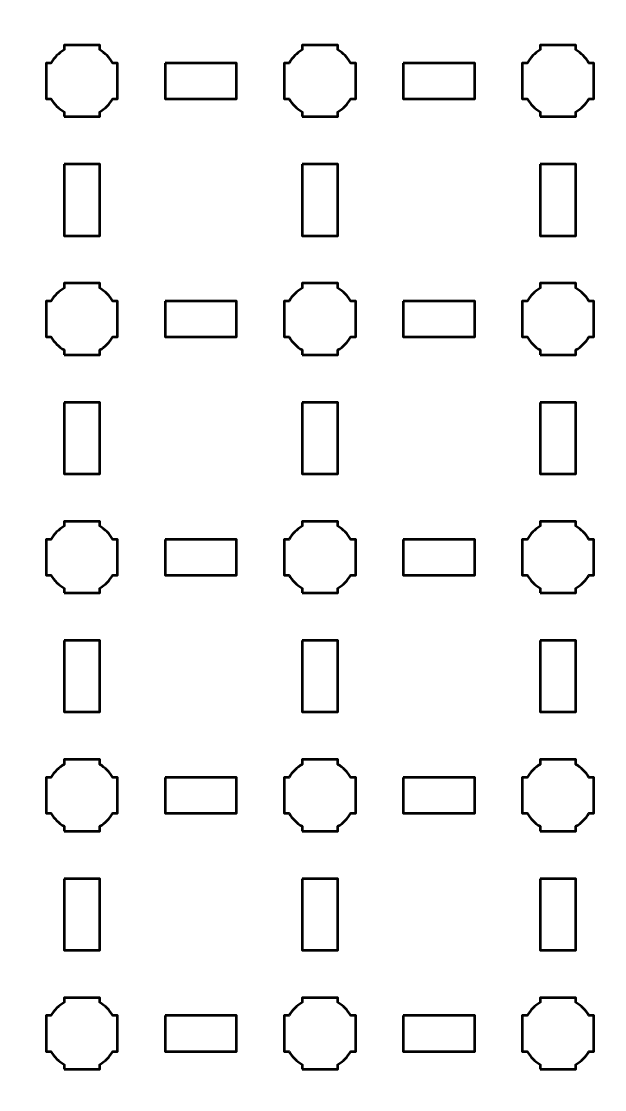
# Model space of a CAD drawing. Header units: centimetres. Extents: x -19.6 to 19.7, y -17.7 to 17.7.
# Drawn here: x 10.49 to 15.39, y -9.47 to -0.5 of the extents above; entities that cross this region are included whole.
import ezdxf

# ---------------------------------------------------------------- set-up
doc = ezdxf.new("R2010")
doc.units = ezdxf.units.CM
doc.header["$MEASUREMENT"] = 0
doc.layers.add('Layer 1', color=7, linetype='Continuous')

msp = doc.modelspace()

# ---------------------------------------------------------------- linework, layer by layer
at = {"layer": 'Layer 1', "lineweight": 53}
for points, knots in [([(-19.14991, 17.65006), (-19.14991, 17.65006), (19.15005, 17.65006), (19.15005, 17.65006), (19.15005, 17.65006), (19.42701, 17.65006), (19.65001, 17.42696), (19.65001, 17.14996), (19.65001, 17.14996), (19.65001, 17.14996), (19.65001, -17.14995), (19.65001, -17.14995), (19.65001, -17.14995), (19.65001, -17.42692), (19.42701, -17.65005), (19.15005, -17.65005), (19.15005, -17.65005), (19.15005, -17.65005), (-19.14991, -17.65005), (-19.14991, -17.65005), (-19.14991, -17.65005), (-19.42691, -17.65005), (-19.65, -17.42692), (-19.65, -17.14995), (-19.65, -17.14995), (-19.65, -17.14995), (-19.65, 17.14996), (-19.65, 17.14996), (-19.65, 17.14996), (-19.65, 17.42696), (-19.42691, 17.65006), (-19.14991, 17.65006)], [0, 0, 0, 0, 0.125, 0.125, 0.125, 0.125, 0.25, 0.25, 0.25, 0.25, 0.375, 0.375, 0.375, 0.375, 0.5, 0.5, 0.5, 0.5, 0.625, 0.625, 0.625, 0.625, 0.75, 0.75, 0.75, 0.75, 0.875, 0.875, 0.875, 0.875, 1, 1, 1, 1]), ([(10.84996, -1.29989), (10.84996, -1.29989), (10.84996, -1.25978), (10.84996, -1.25978), (10.84996, -1.25978), (10.80449, -1.23346), (10.76646, -1.19543), (10.74014, -1.14996), (10.74014, -1.14996), (10.74014, -1.14996), (10.70003, -1.14996), (10.70003, -1.14996), (10.70003, -1.14996), (10.70003, -1.14996), (10.70003, -0.99989), (10.70003, -0.99989), (10.70003, -0.99989), (10.70003, -0.99989), (10.70003, -0.84996), (10.70003, -0.84996), (10.70003, -0.84996), (10.70003, -0.84996), (10.74014, -0.84996), (10.74014, -0.84996), (10.74014, -0.84996), (10.76646, -0.80434), (10.80449, -0.76646), (10.84996, -0.74014), (10.84996, -0.74014), (10.84996, -0.74014), (10.84996, -0.69989), (10.84996, -0.69989), (10.84996, -0.69989), (10.84996, -0.69989), (11.00004, -0.69989), (11.00004, -0.69989), (11.00004, -0.69989), (11.00004, -0.69989), (11.14997, -0.69989), (11.14997, -0.69989), (11.14997, -0.69989), (11.14997, -0.69989), (11.14997, -0.74014), (11.14997, -0.74014), (11.14997, -0.74014), (11.19544, -0.76646), (11.23347, -0.80434), (11.25979, -0.84996), (11.25979, -0.84996), (11.25979, -0.84996), (11.30004, -0.84996), (11.30004, -0.84996), (11.30004, -0.84996), (11.30004, -0.84996), (11.30004, -0.99989), (11.30004, -0.99989), (11.30004, -0.99989), (11.30004, -0.99989), (11.30004, -1.14996), (11.30004, -1.14996), (11.30004, -1.14996), (11.30004, -1.14996), (11.25979, -1.14996), (11.25979, -1.14996), (11.25979, -1.14996), (11.23347, -1.19543), (11.19544, -1.23346), (11.14997, -1.25978), (11.14997, -1.25978), (11.14997, -1.25978), (11.14997, -1.29989), (11.14997, -1.29989), (11.14997, -1.29989), (11.14997, -1.29989), (11.00004, -1.29989), (11.00004, -1.29989), (11.00004, -1.29989), (11.00004, -1.29989), (10.84996, -1.29989), (10.84996, -1.29989)], [0, 0, 0, 0, 0.05, 0.05, 0.05, 0.05, 0.1, 0.1, 0.1, 0.1, 0.15, 0.15, 0.15, 0.15, 0.2, 0.2, 0.2, 0.2, 0.25, 0.25, 0.25, 0.25, 0.3, 0.3, 0.3, 0.3, 0.35, 0.35, 0.35, 0.35, 0.4, 0.4, 0.4, 0.4, 0.45, 0.45, 0.45, 0.45, 0.5, 0.5, 0.5, 0.5, 0.55, 0.55, 0.55, 0.55, 0.6, 0.6, 0.6, 0.6, 0.65, 0.65, 0.65, 0.65, 0.7, 0.7, 0.7, 0.7, 0.75, 0.75, 0.75, 0.75, 0.8, 0.8, 0.8, 0.8, 0.85, 0.85, 0.85, 0.85, 0.9, 0.9, 0.9, 0.9, 0.95, 0.95, 0.95, 0.95, 1, 1, 1, 1]), ([(12.84993, -1.29989), (12.84993, -1.29989), (12.84993, -1.25978), (12.84993, -1.25978), (12.84993, -1.25978), (12.80446, -1.23346), (12.76653, -1.19543), (12.74008, -1.14996), (12.74008, -1.14996), (12.74008, -1.14996), (12.7, -1.14996), (12.7, -1.14996), (12.7, -1.14996), (12.7, -1.14996), (12.7, -0.99989), (12.7, -0.99989), (12.7, -0.99989), (12.7, -0.99989), (12.7, -0.84996), (12.7, -0.84996), (12.7, -0.84996), (12.7, -0.84996), (12.74008, -0.84996), (12.74008, -0.84996), (12.74008, -0.84996), (12.76653, -0.80434), (12.80446, -0.76646), (12.84993, -0.74014), (12.84993, -0.74014), (12.84993, -0.74014), (12.84993, -0.69989), (12.84993, -0.69989), (12.84993, -0.69989), (12.84993, -0.69989), (13, -0.69989), (13, -0.69989), (13, -0.69989), (13, -0.69989), (13.14993, -0.69989), (13.14993, -0.69989), (13.14993, -0.69989), (13.14993, -0.69989), (13.14993, -0.74014), (13.14993, -0.74014), (13.14993, -0.74014), (13.19555, -0.76646), (13.23344, -0.80434), (13.25975, -0.84996), (13.25975, -0.84996), (13.25975, -0.84996), (13.30001, -0.84996), (13.30001, -0.84996), (13.30001, -0.84996), (13.30001, -0.84996), (13.30001, -0.99989), (13.30001, -0.99989), (13.30001, -0.99989), (13.30001, -0.99989), (13.30001, -1.14996), (13.30001, -1.14996), (13.30001, -1.14996), (13.30001, -1.14996), (13.25975, -1.14996), (13.25975, -1.14996), (13.25975, -1.14996), (13.23344, -1.19543), (13.19555, -1.23346), (13.14993, -1.25978), (13.14993, -1.25978), (13.14993, -1.25978), (13.14993, -1.29989), (13.14993, -1.29989), (13.14993, -1.29989), (13.14993, -1.29989), (13, -1.29989), (13, -1.29989), (13, -1.29989), (13, -1.29989), (12.84993, -1.29989), (12.84993, -1.29989)], [0, 0, 0, 0, 0.05, 0.05, 0.05, 0.05, 0.1, 0.1, 0.1, 0.1, 0.15, 0.15, 0.15, 0.15, 0.2, 0.2, 0.2, 0.2, 0.25, 0.25, 0.25, 0.25, 0.3, 0.3, 0.3, 0.3, 0.35, 0.35, 0.35, 0.35, 0.4, 0.4, 0.4, 0.4, 0.45, 0.45, 0.45, 0.45, 0.5, 0.5, 0.5, 0.5, 0.55, 0.55, 0.55, 0.55, 0.6, 0.6, 0.6, 0.6, 0.65, 0.65, 0.65, 0.65, 0.7, 0.7, 0.7, 0.7, 0.75, 0.75, 0.75, 0.75, 0.8, 0.8, 0.8, 0.8, 0.85, 0.85, 0.85, 0.85, 0.9, 0.9, 0.9, 0.9, 0.95, 0.95, 0.95, 0.95, 1, 1, 1, 1]), ([(14.85001, -1.29989), (14.85001, -1.29989), (14.85001, -1.25978), (14.85001, -1.25978), (14.85001, -1.25978), (14.80439, -1.23346), (14.7665, -1.19543), (14.74019, -1.14996), (14.74019, -1.14996), (14.74019, -1.14996), (14.69993, -1.14996), (14.69993, -1.14996), (14.69993, -1.14996), (14.69993, -1.14996), (14.69993, -0.99989), (14.69993, -0.99989), (14.69993, -0.99989), (14.69993, -0.99989), (14.69993, -0.84996), (14.69993, -0.84996), (14.69993, -0.84996), (14.69993, -0.84996), (14.74019, -0.84996), (14.74019, -0.84996), (14.74019, -0.84996), (14.7665, -0.80434), (14.80439, -0.76646), (14.85001, -0.74014), (14.85001, -0.74014), (14.85001, -0.74014), (14.85001, -0.69989), (14.85001, -0.69989), (14.85001, -0.69989), (14.85001, -0.69989), (14.99994, -0.69989), (14.99994, -0.69989), (14.99994, -0.69989), (14.99994, -0.69989), (15.15001, -0.69989), (15.15001, -0.69989), (15.15001, -0.69989), (15.15001, -0.69989), (15.15001, -0.74014), (15.15001, -0.74014), (15.15001, -0.74014), (15.19548, -0.76646), (15.23351, -0.80434), (15.25983, -0.84996), (15.25983, -0.84996), (15.25983, -0.84996), (15.29994, -0.84996), (15.29994, -0.84996), (15.29994, -0.84996), (15.29994, -0.84996), (15.29994, -0.99989), (15.29994, -0.99989), (15.29994, -0.99989), (15.29994, -0.99989), (15.29994, -1.14996), (15.29994, -1.14996), (15.29994, -1.14996), (15.29994, -1.14996), (15.25983, -1.14996), (15.25983, -1.14996), (15.25983, -1.14996), (15.23351, -1.19543), (15.19548, -1.23346), (15.15001, -1.25978), (15.15001, -1.25978), (15.15001, -1.25978), (15.15001, -1.29989), (15.15001, -1.29989), (15.15001, -1.29989), (15.15001, -1.29989), (14.99994, -1.29989), (14.99994, -1.29989), (14.99994, -1.29989), (14.99994, -1.29989), (14.85001, -1.29989), (14.85001, -1.29989)], [0, 0, 0, 0, 0.05, 0.05, 0.05, 0.05, 0.1, 0.1, 0.1, 0.1, 0.15, 0.15, 0.15, 0.15, 0.2, 0.2, 0.2, 0.2, 0.25, 0.25, 0.25, 0.25, 0.3, 0.3, 0.3, 0.3, 0.35, 0.35, 0.35, 0.35, 0.4, 0.4, 0.4, 0.4, 0.45, 0.45, 0.45, 0.45, 0.5, 0.5, 0.5, 0.5, 0.55, 0.55, 0.55, 0.55, 0.6, 0.6, 0.6, 0.6, 0.65, 0.65, 0.65, 0.65, 0.7, 0.7, 0.7, 0.7, 0.75, 0.75, 0.75, 0.75, 0.8, 0.8, 0.8, 0.8, 0.85, 0.85, 0.85, 0.85, 0.9, 0.9, 0.9, 0.9, 0.95, 0.95, 0.95, 0.95, 1, 1, 1, 1]), ([(11.70009, -0.84996), (11.70009, -0.84996), (12.30009, -0.84996), (12.30009, -0.84996), (12.30009, -0.84996), (12.30009, -0.84996), (12.30009, -1.14996), (12.30009, -1.14996), (12.30009, -1.14996), (12.30009, -1.14996), (11.70009, -1.14996), (11.70009, -1.14996), (11.70009, -1.14996), (11.70009, -1.14996), (11.70009, -0.84996), (11.70009, -0.84996)], [0, 0, 0, 0, 0.25, 0.25, 0.25, 0.25, 0.5, 0.5, 0.5, 0.5, 0.75, 0.75, 0.75, 0.75, 1, 1, 1, 1]), ([(13.70002, -0.84996), (13.70002, -0.84996), (14.30002, -0.84996), (14.30002, -0.84996), (14.30002, -0.84996), (14.30002, -0.84996), (14.30002, -1.14996), (14.30002, -1.14996), (14.30002, -1.14996), (14.30002, -1.14996), (13.70002, -1.14996), (13.70002, -1.14996), (13.70002, -1.14996), (13.70002, -1.14996), (13.70002, -0.84996), (13.70002, -0.84996)], [0, 0, 0, 0, 0.25, 0.25, 0.25, 0.25, 0.5, 0.5, 0.5, 0.5, 0.75, 0.75, 0.75, 0.75, 1, 1, 1, 1]), ([(10.84996, -1.69994), (10.84996, -1.69994), (11.14997, -1.69994), (11.14997, -1.69994), (11.14997, -1.69994), (11.14997, -1.69994), (11.14997, -2.29995), (11.14997, -2.29995), (11.14997, -2.29995), (11.14997, -2.29995), (10.84996, -2.29995), (10.84996, -2.29995), (10.84996, -2.29995), (10.84996, -2.29995), (10.84996, -1.69994), (10.84996, -1.69994)], [0, 0, 0, 0, 0.25, 0.25, 0.25, 0.25, 0.5, 0.5, 0.5, 0.5, 0.75, 0.75, 0.75, 0.75, 1, 1, 1, 1]), ([(12.85007, -1.69994), (12.85007, -1.69994), (13.15007, -1.69994), (13.15007, -1.69994), (13.15007, -1.69994), (13.15007, -1.69994), (13.15007, -2.29995), (13.15007, -2.29995), (13.15007, -2.29995), (13.15007, -2.29995), (12.85007, -2.29995), (12.85007, -2.29995), (12.85007, -2.29995), (12.85007, -2.29995), (12.85007, -1.69994), (12.85007, -1.69994)], [0, 0, 0, 0, 0.25, 0.25, 0.25, 0.25, 0.5, 0.5, 0.5, 0.5, 0.75, 0.75, 0.75, 0.75, 1, 1, 1, 1]), ([(14.85001, -1.69994), (14.85001, -1.69994), (15.15001, -1.69994), (15.15001, -1.69994), (15.15001, -1.69994), (15.15001, -1.69994), (15.15001, -2.29995), (15.15001, -2.29995), (15.15001, -2.29995), (15.15001, -2.29995), (14.85001, -2.29995), (14.85001, -2.29995), (14.85001, -2.29995), (14.85001, -2.29995), (14.85001, -1.69994), (14.85001, -1.69994)], [0, 0, 0, 0, 0.25, 0.25, 0.25, 0.25, 0.5, 0.5, 0.5, 0.5, 0.75, 0.75, 0.75, 0.75, 1, 1, 1, 1]), ([(10.84996, -3.29996), (10.84996, -3.29996), (10.84996, -3.25975), (10.84996, -3.25975), (10.84996, -3.25975), (10.80449, -3.23343), (10.76646, -3.19551), (10.74014, -3.14989), (10.74014, -3.14989), (10.74014, -3.14989), (10.70003, -3.14989), (10.70003, -3.14989), (10.70003, -3.14989), (10.70003, -3.14989), (10.70003, -2.99996), (10.70003, -2.99996), (10.70003, -2.99996), (10.70003, -2.99996), (10.70003, -2.84989), (10.70003, -2.84989), (10.70003, -2.84989), (10.70003, -2.84989), (10.74014, -2.84989), (10.74014, -2.84989), (10.74014, -2.84989), (10.76646, -2.80442), (10.80449, -2.76639), (10.84996, -2.74007), (10.84996, -2.74007), (10.84996, -2.74007), (10.84996, -2.69996), (10.84996, -2.69996), (10.84996, -2.69996), (10.84996, -2.69996), (11.00004, -2.69996), (11.00004, -2.69996), (11.00004, -2.69996), (11.00004, -2.69996), (11.14997, -2.69996), (11.14997, -2.69996), (11.14997, -2.69996), (11.14997, -2.69996), (11.14997, -2.74007), (11.14997, -2.74007), (11.14997, -2.74007), (11.19544, -2.76639), (11.23347, -2.80442), (11.25979, -2.84989), (11.25979, -2.84989), (11.25979, -2.84989), (11.30004, -2.84989), (11.30004, -2.84989), (11.30004, -2.84989), (11.30004, -2.84989), (11.30004, -2.99996), (11.30004, -2.99996), (11.30004, -2.99996), (11.30004, -2.99996), (11.30004, -3.14989), (11.30004, -3.14989), (11.30004, -3.14989), (11.30004, -3.14989), (11.25979, -3.14989), (11.25979, -3.14989), (11.25979, -3.14989), (11.23347, -3.19551), (11.19544, -3.23343), (11.14997, -3.25975), (11.14997, -3.25975), (11.14997, -3.25975), (11.14997, -3.29996), (11.14997, -3.29996), (11.14997, -3.29996), (11.14997, -3.29996), (11.00004, -3.29996), (11.00004, -3.29996), (11.00004, -3.29996), (11.00004, -3.29996), (10.84996, -3.29996), (10.84996, -3.29996)], [0, 0, 0, 0, 0.05, 0.05, 0.05, 0.05, 0.1, 0.1, 0.1, 0.1, 0.15, 0.15, 0.15, 0.15, 0.2, 0.2, 0.2, 0.2, 0.25, 0.25, 0.25, 0.25, 0.3, 0.3, 0.3, 0.3, 0.35, 0.35, 0.35, 0.35, 0.4, 0.4, 0.4, 0.4, 0.45, 0.45, 0.45, 0.45, 0.5, 0.5, 0.5, 0.5, 0.55, 0.55, 0.55, 0.55, 0.6, 0.6, 0.6, 0.6, 0.65, 0.65, 0.65, 0.65, 0.7, 0.7, 0.7, 0.7, 0.75, 0.75, 0.75, 0.75, 0.8, 0.8, 0.8, 0.8, 0.85, 0.85, 0.85, 0.85, 0.9, 0.9, 0.9, 0.9, 0.95, 0.95, 0.95, 0.95, 1, 1, 1, 1]), ([(12.84993, -3.29996), (12.84993, -3.29996), (12.84993, -3.25975), (12.84993, -3.25975), (12.84993, -3.25975), (12.80446, -3.23343), (12.76653, -3.19551), (12.74008, -3.14989), (12.74008, -3.14989), (12.74008, -3.14989), (12.7, -3.14989), (12.7, -3.14989), (12.7, -3.14989), (12.7, -3.14989), (12.7, -2.99996), (12.7, -2.99996), (12.7, -2.99996), (12.7, -2.99996), (12.7, -2.84989), (12.7, -2.84989), (12.7, -2.84989), (12.7, -2.84989), (12.74008, -2.84989), (12.74008, -2.84989), (12.74008, -2.84989), (12.76653, -2.80442), (12.80446, -2.76639), (12.84993, -2.74007), (12.84993, -2.74007), (12.84993, -2.74007), (12.84993, -2.69996), (12.84993, -2.69996), (12.84993, -2.69996), (12.84993, -2.69996), (13, -2.69996), (13, -2.69996), (13, -2.69996), (13, -2.69996), (13.14993, -2.69996), (13.14993, -2.69996), (13.14993, -2.69996), (13.14993, -2.69996), (13.14993, -2.74007), (13.14993, -2.74007), (13.14993, -2.74007), (13.19555, -2.76639), (13.23344, -2.80442), (13.25975, -2.84989), (13.25975, -2.84989), (13.25975, -2.84989), (13.30001, -2.84989), (13.30001, -2.84989), (13.30001, -2.84989), (13.30001, -2.84989), (13.30001, -2.99996), (13.30001, -2.99996), (13.30001, -2.99996), (13.30001, -2.99996), (13.30001, -3.14989), (13.30001, -3.14989), (13.30001, -3.14989), (13.30001, -3.14989), (13.25975, -3.14989), (13.25975, -3.14989), (13.25975, -3.14989), (13.23344, -3.19551), (13.19555, -3.23343), (13.14993, -3.25975), (13.14993, -3.25975), (13.14993, -3.25975), (13.14993, -3.29996), (13.14993, -3.29996), (13.14993, -3.29996), (13.14993, -3.29996), (13, -3.29996), (13, -3.29996), (13, -3.29996), (13, -3.29996), (12.84993, -3.29996), (12.84993, -3.29996)], [0, 0, 0, 0, 0.05, 0.05, 0.05, 0.05, 0.1, 0.1, 0.1, 0.1, 0.15, 0.15, 0.15, 0.15, 0.2, 0.2, 0.2, 0.2, 0.25, 0.25, 0.25, 0.25, 0.3, 0.3, 0.3, 0.3, 0.35, 0.35, 0.35, 0.35, 0.4, 0.4, 0.4, 0.4, 0.45, 0.45, 0.45, 0.45, 0.5, 0.5, 0.5, 0.5, 0.55, 0.55, 0.55, 0.55, 0.6, 0.6, 0.6, 0.6, 0.65, 0.65, 0.65, 0.65, 0.7, 0.7, 0.7, 0.7, 0.75, 0.75, 0.75, 0.75, 0.8, 0.8, 0.8, 0.8, 0.85, 0.85, 0.85, 0.85, 0.9, 0.9, 0.9, 0.9, 0.95, 0.95, 0.95, 0.95, 1, 1, 1, 1]), ([(14.85001, -3.29996), (14.85001, -3.29996), (14.85001, -3.25975), (14.85001, -3.25975), (14.85001, -3.25975), (14.80439, -3.23343), (14.7665, -3.19551), (14.74019, -3.14989), (14.74019, -3.14989), (14.74019, -3.14989), (14.69993, -3.14989), (14.69993, -3.14989), (14.69993, -3.14989), (14.69993, -3.14989), (14.69993, -2.99996), (14.69993, -2.99996), (14.69993, -2.99996), (14.69993, -2.99996), (14.69993, -2.84989), (14.69993, -2.84989), (14.69993, -2.84989), (14.69993, -2.84989), (14.74019, -2.84989), (14.74019, -2.84989), (14.74019, -2.84989), (14.7665, -2.80442), (14.80439, -2.76639), (14.85001, -2.74007), (14.85001, -2.74007), (14.85001, -2.74007), (14.85001, -2.69996), (14.85001, -2.69996), (14.85001, -2.69996), (14.85001, -2.69996), (14.99994, -2.69996), (14.99994, -2.69996), (14.99994, -2.69996), (14.99994, -2.69996), (15.15001, -2.69996), (15.15001, -2.69996), (15.15001, -2.69996), (15.15001, -2.69996), (15.15001, -2.74007), (15.15001, -2.74007), (15.15001, -2.74007), (15.19548, -2.76639), (15.23351, -2.80442), (15.25983, -2.84989), (15.25983, -2.84989), (15.25983, -2.84989), (15.29994, -2.84989), (15.29994, -2.84989), (15.29994, -2.84989), (15.29994, -2.84989), (15.29994, -2.99996), (15.29994, -2.99996), (15.29994, -2.99996), (15.29994, -2.99996), (15.29994, -3.14989), (15.29994, -3.14989), (15.29994, -3.14989), (15.29994, -3.14989), (15.25983, -3.14989), (15.25983, -3.14989), (15.25983, -3.14989), (15.23351, -3.19551), (15.19548, -3.23343), (15.15001, -3.25975), (15.15001, -3.25975), (15.15001, -3.25975), (15.15001, -3.29996), (15.15001, -3.29996), (15.15001, -3.29996), (15.15001, -3.29996), (14.99994, -3.29996), (14.99994, -3.29996), (14.99994, -3.29996), (14.99994, -3.29996), (14.85001, -3.29996), (14.85001, -3.29996)], [0, 0, 0, 0, 0.05, 0.05, 0.05, 0.05, 0.1, 0.1, 0.1, 0.1, 0.15, 0.15, 0.15, 0.15, 0.2, 0.2, 0.2, 0.2, 0.25, 0.25, 0.25, 0.25, 0.3, 0.3, 0.3, 0.3, 0.35, 0.35, 0.35, 0.35, 0.4, 0.4, 0.4, 0.4, 0.45, 0.45, 0.45, 0.45, 0.5, 0.5, 0.5, 0.5, 0.55, 0.55, 0.55, 0.55, 0.6, 0.6, 0.6, 0.6, 0.65, 0.65, 0.65, 0.65, 0.7, 0.7, 0.7, 0.7, 0.75, 0.75, 0.75, 0.75, 0.8, 0.8, 0.8, 0.8, 0.85, 0.85, 0.85, 0.85, 0.9, 0.9, 0.9, 0.9, 0.95, 0.95, 0.95, 0.95, 1, 1, 1, 1]), ([(11.70009, -2.85003), (11.70009, -2.85003), (12.30009, -2.85003), (12.30009, -2.85003), (12.30009, -2.85003), (12.30009, -2.85003), (12.30009, -3.15003), (12.30009, -3.15003), (12.30009, -3.15003), (12.30009, -3.15003), (11.70009, -3.15003), (11.70009, -3.15003), (11.70009, -3.15003), (11.70009, -3.15003), (11.70009, -2.85003), (11.70009, -2.85003)], [0, 0, 0, 0, 0.25, 0.25, 0.25, 0.25, 0.5, 0.5, 0.5, 0.5, 0.75, 0.75, 0.75, 0.75, 1, 1, 1, 1]), ([(13.70002, -2.85003), (13.70002, -2.85003), (14.30002, -2.85003), (14.30002, -2.85003), (14.30002, -2.85003), (14.30002, -2.85003), (14.30002, -3.15003), (14.30002, -3.15003), (14.30002, -3.15003), (14.30002, -3.15003), (13.70002, -3.15003), (13.70002, -3.15003), (13.70002, -3.15003), (13.70002, -3.15003), (13.70002, -2.85003), (13.70002, -2.85003)], [0, 0, 0, 0, 0.25, 0.25, 0.25, 0.25, 0.5, 0.5, 0.5, 0.5, 0.75, 0.75, 0.75, 0.75, 1, 1, 1, 1]), ([(10.84996, -3.70001), (10.84996, -3.70001), (11.14997, -3.70001), (11.14997, -3.70001), (11.14997, -3.70001), (11.14997, -3.70001), (11.14997, -4.30002), (11.14997, -4.30002), (11.14997, -4.30002), (11.14997, -4.30002), (10.84996, -4.30002), (10.84996, -4.30002), (10.84996, -4.30002), (10.84996, -4.30002), (10.84996, -3.70001), (10.84996, -3.70001)], [0, 0, 0, 0, 0.25, 0.25, 0.25, 0.25, 0.5, 0.5, 0.5, 0.5, 0.75, 0.75, 0.75, 0.75, 1, 1, 1, 1]), ([(12.85007, -3.70001), (12.85007, -3.70001), (13.15007, -3.70001), (13.15007, -3.70001), (13.15007, -3.70001), (13.15007, -3.70001), (13.15007, -4.30002), (13.15007, -4.30002), (13.15007, -4.30002), (13.15007, -4.30002), (12.85007, -4.30002), (12.85007, -4.30002), (12.85007, -4.30002), (12.85007, -4.30002), (12.85007, -3.70001), (12.85007, -3.70001)], [0, 0, 0, 0, 0.25, 0.25, 0.25, 0.25, 0.5, 0.5, 0.5, 0.5, 0.75, 0.75, 0.75, 0.75, 1, 1, 1, 1]), ([(14.85001, -3.70001), (14.85001, -3.70001), (15.15001, -3.70001), (15.15001, -3.70001), (15.15001, -3.70001), (15.15001, -3.70001), (15.15001, -4.30002), (15.15001, -4.30002), (15.15001, -4.30002), (15.15001, -4.30002), (14.85001, -4.30002), (14.85001, -4.30002), (14.85001, -4.30002), (14.85001, -4.30002), (14.85001, -3.70001), (14.85001, -3.70001)], [0, 0, 0, 0, 0.25, 0.25, 0.25, 0.25, 0.5, 0.5, 0.5, 0.5, 0.75, 0.75, 0.75, 0.75, 1, 1, 1, 1]), ([(10.84996, -5.29993), (10.84996, -5.29993), (10.84996, -5.25982), (10.84996, -5.25982), (10.84996, -5.25982), (10.80449, -5.2335), (10.76646, -5.19547), (10.74014, -5.15), (10.74014, -5.15), (10.74014, -5.15), (10.70003, -5.15), (10.70003, -5.15), (10.70003, -5.15), (10.70003, -5.15), (10.70003, -4.99993), (10.70003, -4.99993), (10.70003, -4.99993), (10.70003, -4.99993), (10.70003, -4.85), (10.70003, -4.85), (10.70003, -4.85), (10.70003, -4.85), (10.74014, -4.85), (10.74014, -4.85), (10.74014, -4.85), (10.76646, -4.80439), (10.80449, -4.7665), (10.84996, -4.74004), (10.84996, -4.74004), (10.84996, -4.74004), (10.84996, -4.69993), (10.84996, -4.69993), (10.84996, -4.69993), (10.84996, -4.69993), (11.00004, -4.69993), (11.00004, -4.69993), (11.00004, -4.69993), (11.00004, -4.69993), (11.14997, -4.69993), (11.14997, -4.69993), (11.14997, -4.69993), (11.14997, -4.69993), (11.14997, -4.74004), (11.14997, -4.74004), (11.14997, -4.74004), (11.19544, -4.7665), (11.23347, -4.80439), (11.25979, -4.85), (11.25979, -4.85), (11.25979, -4.85), (11.30004, -4.85), (11.30004, -4.85), (11.30004, -4.85), (11.30004, -4.85), (11.30004, -4.99993), (11.30004, -4.99993), (11.30004, -4.99993), (11.30004, -4.99993), (11.30004, -5.15), (11.30004, -5.15), (11.30004, -5.15), (11.30004, -5.15), (11.25979, -5.15), (11.25979, -5.15), (11.25979, -5.15), (11.23347, -5.19547), (11.19544, -5.2335), (11.14997, -5.25982), (11.14997, -5.25982), (11.14997, -5.25982), (11.14997, -5.29993), (11.14997, -5.29993), (11.14997, -5.29993), (11.14997, -5.29993), (11.00004, -5.29993), (11.00004, -5.29993), (11.00004, -5.29993), (11.00004, -5.29993), (10.84996, -5.29993), (10.84996, -5.29993)], [0, 0, 0, 0, 0.05, 0.05, 0.05, 0.05, 0.1, 0.1, 0.1, 0.1, 0.15, 0.15, 0.15, 0.15, 0.2, 0.2, 0.2, 0.2, 0.25, 0.25, 0.25, 0.25, 0.3, 0.3, 0.3, 0.3, 0.35, 0.35, 0.35, 0.35, 0.4, 0.4, 0.4, 0.4, 0.45, 0.45, 0.45, 0.45, 0.5, 0.5, 0.5, 0.5, 0.55, 0.55, 0.55, 0.55, 0.6, 0.6, 0.6, 0.6, 0.65, 0.65, 0.65, 0.65, 0.7, 0.7, 0.7, 0.7, 0.75, 0.75, 0.75, 0.75, 0.8, 0.8, 0.8, 0.8, 0.85, 0.85, 0.85, 0.85, 0.9, 0.9, 0.9, 0.9, 0.95, 0.95, 0.95, 0.95, 1, 1, 1, 1]), ([(12.84993, -5.29993), (12.84993, -5.29993), (12.84993, -5.25982), (12.84993, -5.25982), (12.84993, -5.25982), (12.80446, -5.2335), (12.76653, -5.19547), (12.74008, -5.15), (12.74008, -5.15), (12.74008, -5.15), (12.7, -5.15), (12.7, -5.15), (12.7, -5.15), (12.7, -5.15), (12.7, -4.99993), (12.7, -4.99993), (12.7, -4.99993), (12.7, -4.99993), (12.7, -4.85), (12.7, -4.85), (12.7, -4.85), (12.7, -4.85), (12.74008, -4.85), (12.74008, -4.85), (12.74008, -4.85), (12.76653, -4.80439), (12.80446, -4.7665), (12.84993, -4.74004), (12.84993, -4.74004), (12.84993, -4.74004), (12.84993, -4.69993), (12.84993, -4.69993), (12.84993, -4.69993), (12.84993, -4.69993), (13, -4.69993), (13, -4.69993), (13, -4.69993), (13, -4.69993), (13.14993, -4.69993), (13.14993, -4.69993), (13.14993, -4.69993), (13.14993, -4.69993), (13.14993, -4.74004), (13.14993, -4.74004), (13.14993, -4.74004), (13.19555, -4.7665), (13.23344, -4.80439), (13.25975, -4.85), (13.25975, -4.85), (13.25975, -4.85), (13.30001, -4.85), (13.30001, -4.85), (13.30001, -4.85), (13.30001, -4.85), (13.30001, -4.99993), (13.30001, -4.99993), (13.30001, -4.99993), (13.30001, -4.99993), (13.30001, -5.15), (13.30001, -5.15), (13.30001, -5.15), (13.30001, -5.15), (13.25975, -5.15), (13.25975, -5.15), (13.25975, -5.15), (13.23344, -5.19547), (13.19555, -5.2335), (13.14993, -5.25982), (13.14993, -5.25982), (13.14993, -5.25982), (13.14993, -5.29993), (13.14993, -5.29993), (13.14993, -5.29993), (13.14993, -5.29993), (13, -5.29993), (13, -5.29993), (13, -5.29993), (13, -5.29993), (12.84993, -5.29993), (12.84993, -5.29993)], [0, 0, 0, 0, 0.05, 0.05, 0.05, 0.05, 0.1, 0.1, 0.1, 0.1, 0.15, 0.15, 0.15, 0.15, 0.2, 0.2, 0.2, 0.2, 0.25, 0.25, 0.25, 0.25, 0.3, 0.3, 0.3, 0.3, 0.35, 0.35, 0.35, 0.35, 0.4, 0.4, 0.4, 0.4, 0.45, 0.45, 0.45, 0.45, 0.5, 0.5, 0.5, 0.5, 0.55, 0.55, 0.55, 0.55, 0.6, 0.6, 0.6, 0.6, 0.65, 0.65, 0.65, 0.65, 0.7, 0.7, 0.7, 0.7, 0.75, 0.75, 0.75, 0.75, 0.8, 0.8, 0.8, 0.8, 0.85, 0.85, 0.85, 0.85, 0.9, 0.9, 0.9, 0.9, 0.95, 0.95, 0.95, 0.95, 1, 1, 1, 1]), ([(14.85001, -5.29993), (14.85001, -5.29993), (14.85001, -5.25982), (14.85001, -5.25982), (14.85001, -5.25982), (14.80439, -5.2335), (14.7665, -5.19547), (14.74019, -5.15), (14.74019, -5.15), (14.74019, -5.15), (14.69993, -5.15), (14.69993, -5.15), (14.69993, -5.15), (14.69993, -5.15), (14.69993, -4.99993), (14.69993, -4.99993), (14.69993, -4.99993), (14.69993, -4.99993), (14.69993, -4.85), (14.69993, -4.85), (14.69993, -4.85), (14.69993, -4.85), (14.74019, -4.85), (14.74019, -4.85), (14.74019, -4.85), (14.7665, -4.80439), (14.80439, -4.7665), (14.85001, -4.74004), (14.85001, -4.74004), (14.85001, -4.74004), (14.85001, -4.69993), (14.85001, -4.69993), (14.85001, -4.69993), (14.85001, -4.69993), (14.99994, -4.69993), (14.99994, -4.69993), (14.99994, -4.69993), (14.99994, -4.69993), (15.15001, -4.69993), (15.15001, -4.69993), (15.15001, -4.69993), (15.15001, -4.69993), (15.15001, -4.74004), (15.15001, -4.74004), (15.15001, -4.74004), (15.19548, -4.7665), (15.23351, -4.80439), (15.25983, -4.85), (15.25983, -4.85), (15.25983, -4.85), (15.29994, -4.85), (15.29994, -4.85), (15.29994, -4.85), (15.29994, -4.85), (15.29994, -4.99993), (15.29994, -4.99993), (15.29994, -4.99993), (15.29994, -4.99993), (15.29994, -5.15), (15.29994, -5.15), (15.29994, -5.15), (15.29994, -5.15), (15.25983, -5.15), (15.25983, -5.15), (15.25983, -5.15), (15.23351, -5.19547), (15.19548, -5.2335), (15.15001, -5.25982), (15.15001, -5.25982), (15.15001, -5.25982), (15.15001, -5.29993), (15.15001, -5.29993), (15.15001, -5.29993), (15.15001, -5.29993), (14.99994, -5.29993), (14.99994, -5.29993), (14.99994, -5.29993), (14.99994, -5.29993), (14.85001, -5.29993), (14.85001, -5.29993)], [0, 0, 0, 0, 0.05, 0.05, 0.05, 0.05, 0.1, 0.1, 0.1, 0.1, 0.15, 0.15, 0.15, 0.15, 0.2, 0.2, 0.2, 0.2, 0.25, 0.25, 0.25, 0.25, 0.3, 0.3, 0.3, 0.3, 0.35, 0.35, 0.35, 0.35, 0.4, 0.4, 0.4, 0.4, 0.45, 0.45, 0.45, 0.45, 0.5, 0.5, 0.5, 0.5, 0.55, 0.55, 0.55, 0.55, 0.6, 0.6, 0.6, 0.6, 0.65, 0.65, 0.65, 0.65, 0.7, 0.7, 0.7, 0.7, 0.75, 0.75, 0.75, 0.75, 0.8, 0.8, 0.8, 0.8, 0.85, 0.85, 0.85, 0.85, 0.9, 0.9, 0.9, 0.9, 0.95, 0.95, 0.95, 0.95, 1, 1, 1, 1]), ([(11.70009, -4.85), (11.70009, -4.85), (12.30009, -4.85), (12.30009, -4.85), (12.30009, -4.85), (12.30009, -4.85), (12.30009, -5.15), (12.30009, -5.15), (12.30009, -5.15), (12.30009, -5.15), (11.70009, -5.15), (11.70009, -5.15), (11.70009, -5.15), (11.70009, -5.15), (11.70009, -4.85), (11.70009, -4.85)], [0, 0, 0, 0, 0.25, 0.25, 0.25, 0.25, 0.5, 0.5, 0.5, 0.5, 0.75, 0.75, 0.75, 0.75, 1, 1, 1, 1]), ([(13.70002, -4.85), (13.70002, -4.85), (14.30002, -4.85), (14.30002, -4.85), (14.30002, -4.85), (14.30002, -4.85), (14.30002, -5.15), (14.30002, -5.15), (14.30002, -5.15), (14.30002, -5.15), (13.70002, -5.15), (13.70002, -5.15), (13.70002, -5.15), (13.70002, -5.15), (13.70002, -4.85), (13.70002, -4.85)], [0, 0, 0, 0, 0.25, 0.25, 0.25, 0.25, 0.5, 0.5, 0.5, 0.5, 0.75, 0.75, 0.75, 0.75, 1, 1, 1, 1]), ([(10.84996, -5.69998), (10.84996, -5.69998), (11.14997, -5.69998), (11.14997, -5.69998), (11.14997, -5.69998), (11.14997, -5.69998), (11.14997, -6.29999), (11.14997, -6.29999), (11.14997, -6.29999), (11.14997, -6.29999), (10.84996, -6.29999), (10.84996, -6.29999), (10.84996, -6.29999), (10.84996, -6.29999), (10.84996, -5.69998), (10.84996, -5.69998)], [0, 0, 0, 0, 0.25, 0.25, 0.25, 0.25, 0.5, 0.5, 0.5, 0.5, 0.75, 0.75, 0.75, 0.75, 1, 1, 1, 1]), ([(12.85007, -5.69998), (12.85007, -5.69998), (13.15007, -5.69998), (13.15007, -5.69998), (13.15007, -5.69998), (13.15007, -5.69998), (13.15007, -6.29999), (13.15007, -6.29999), (13.15007, -6.29999), (13.15007, -6.29999), (12.85007, -6.29999), (12.85007, -6.29999), (12.85007, -6.29999), (12.85007, -6.29999), (12.85007, -5.69998), (12.85007, -5.69998)], [0, 0, 0, 0, 0.25, 0.25, 0.25, 0.25, 0.5, 0.5, 0.5, 0.5, 0.75, 0.75, 0.75, 0.75, 1, 1, 1, 1]), ([(14.85001, -5.69998), (14.85001, -5.69998), (15.15001, -5.69998), (15.15001, -5.69998), (15.15001, -5.69998), (15.15001, -5.69998), (15.15001, -6.29999), (15.15001, -6.29999), (15.15001, -6.29999), (15.15001, -6.29999), (14.85001, -6.29999), (14.85001, -6.29999), (14.85001, -6.29999), (14.85001, -6.29999), (14.85001, -5.69998), (14.85001, -5.69998)], [0, 0, 0, 0, 0.25, 0.25, 0.25, 0.25, 0.5, 0.5, 0.5, 0.5, 0.75, 0.75, 0.75, 0.75, 1, 1, 1, 1]), ([(10.84996, -7.29986), (10.84996, -7.29986), (10.84996, -7.25975), (10.84996, -7.25975), (10.84996, -7.25975), (10.80449, -7.23344), (10.76646, -7.19541), (10.74014, -7.14993), (10.74014, -7.14993), (10.74014, -7.14993), (10.70003, -7.14993), (10.70003, -7.14993), (10.70003, -7.14993), (10.70003, -7.14993), (10.70003, -6.99986), (10.70003, -6.99986), (10.70003, -6.99986), (10.70003, -6.99986), (10.70003, -6.84993), (10.70003, -6.84993), (10.70003, -6.84993), (10.70003, -6.84993), (10.74014, -6.84993), (10.74014, -6.84993), (10.74014, -6.84993), (10.76646, -6.80446), (10.80449, -6.76643), (10.84996, -6.74011), (10.84996, -6.74011), (10.84996, -6.74011), (10.84996, -6.69986), (10.84996, -6.69986), (10.84996, -6.69986), (10.84996, -6.69986), (11.00004, -6.69986), (11.00004, -6.69986), (11.00004, -6.69986), (11.00004, -6.69986), (11.14997, -6.69986), (11.14997, -6.69986), (11.14997, -6.69986), (11.14997, -6.69986), (11.14997, -6.74011), (11.14997, -6.74011), (11.14997, -6.74011), (11.19544, -6.76643), (11.23347, -6.80446), (11.25979, -6.84993), (11.25979, -6.84993), (11.25979, -6.84993), (11.30004, -6.84993), (11.30004, -6.84993), (11.30004, -6.84993), (11.30004, -6.84993), (11.30004, -6.99986), (11.30004, -6.99986), (11.30004, -6.99986), (11.30004, -6.99986), (11.30004, -7.14993), (11.30004, -7.14993), (11.30004, -7.14993), (11.30004, -7.14993), (11.25979, -7.14993), (11.25979, -7.14993), (11.25979, -7.14993), (11.23347, -7.19541), (11.19544, -7.23344), (11.14997, -7.25975), (11.14997, -7.25975), (11.14997, -7.25975), (11.14997, -7.29986), (11.14997, -7.29986), (11.14997, -7.29986), (11.14997, -7.29986), (11.00004, -7.29986), (11.00004, -7.29986), (11.00004, -7.29986), (11.00004, -7.29986), (10.84996, -7.29986), (10.84996, -7.29986)], [0, 0, 0, 0, 0.05, 0.05, 0.05, 0.05, 0.1, 0.1, 0.1, 0.1, 0.15, 0.15, 0.15, 0.15, 0.2, 0.2, 0.2, 0.2, 0.25, 0.25, 0.25, 0.25, 0.3, 0.3, 0.3, 0.3, 0.35, 0.35, 0.35, 0.35, 0.4, 0.4, 0.4, 0.4, 0.45, 0.45, 0.45, 0.45, 0.5, 0.5, 0.5, 0.5, 0.55, 0.55, 0.55, 0.55, 0.6, 0.6, 0.6, 0.6, 0.65, 0.65, 0.65, 0.65, 0.7, 0.7, 0.7, 0.7, 0.75, 0.75, 0.75, 0.75, 0.8, 0.8, 0.8, 0.8, 0.85, 0.85, 0.85, 0.85, 0.9, 0.9, 0.9, 0.9, 0.95, 0.95, 0.95, 0.95, 1, 1, 1, 1]), ([(12.84993, -7.29986), (12.84993, -7.29986), (12.84993, -7.25975), (12.84993, -7.25975), (12.84993, -7.25975), (12.80446, -7.23344), (12.76653, -7.19541), (12.74008, -7.14993), (12.74008, -7.14993), (12.74008, -7.14993), (12.7, -7.14993), (12.7, -7.14993), (12.7, -7.14993), (12.7, -7.14993), (12.7, -6.99986), (12.7, -6.99986), (12.7, -6.99986), (12.7, -6.99986), (12.7, -6.84993), (12.7, -6.84993), (12.7, -6.84993), (12.7, -6.84993), (12.74008, -6.84993), (12.74008, -6.84993), (12.74008, -6.84993), (12.76653, -6.80446), (12.80446, -6.76643), (12.84993, -6.74011), (12.84993, -6.74011), (12.84993, -6.74011), (12.84993, -6.69986), (12.84993, -6.69986), (12.84993, -6.69986), (12.84993, -6.69986), (13, -6.69986), (13, -6.69986), (13, -6.69986), (13, -6.69986), (13.14993, -6.69986), (13.14993, -6.69986), (13.14993, -6.69986), (13.14993, -6.69986), (13.14993, -6.74011), (13.14993, -6.74011), (13.14993, -6.74011), (13.19555, -6.76643), (13.23344, -6.80446), (13.25975, -6.84993), (13.25975, -6.84993), (13.25975, -6.84993), (13.30001, -6.84993), (13.30001, -6.84993), (13.30001, -6.84993), (13.30001, -6.84993), (13.30001, -6.99986), (13.30001, -6.99986), (13.30001, -6.99986), (13.30001, -6.99986), (13.30001, -7.14993), (13.30001, -7.14993), (13.30001, -7.14993), (13.30001, -7.14993), (13.25975, -7.14993), (13.25975, -7.14993), (13.25975, -7.14993), (13.23344, -7.19541), (13.19555, -7.23344), (13.14993, -7.25975), (13.14993, -7.25975), (13.14993, -7.25975), (13.14993, -7.29986), (13.14993, -7.29986), (13.14993, -7.29986), (13.14993, -7.29986), (13, -7.29986), (13, -7.29986), (13, -7.29986), (13, -7.29986), (12.84993, -7.29986), (12.84993, -7.29986)], [0, 0, 0, 0, 0.05, 0.05, 0.05, 0.05, 0.1, 0.1, 0.1, 0.1, 0.15, 0.15, 0.15, 0.15, 0.2, 0.2, 0.2, 0.2, 0.25, 0.25, 0.25, 0.25, 0.3, 0.3, 0.3, 0.3, 0.35, 0.35, 0.35, 0.35, 0.4, 0.4, 0.4, 0.4, 0.45, 0.45, 0.45, 0.45, 0.5, 0.5, 0.5, 0.5, 0.55, 0.55, 0.55, 0.55, 0.6, 0.6, 0.6, 0.6, 0.65, 0.65, 0.65, 0.65, 0.7, 0.7, 0.7, 0.7, 0.75, 0.75, 0.75, 0.75, 0.8, 0.8, 0.8, 0.8, 0.85, 0.85, 0.85, 0.85, 0.9, 0.9, 0.9, 0.9, 0.95, 0.95, 0.95, 0.95, 1, 1, 1, 1]), ([(14.85001, -7.29986), (14.85001, -7.29986), (14.85001, -7.25975), (14.85001, -7.25975), (14.85001, -7.25975), (14.80439, -7.23344), (14.7665, -7.19541), (14.74019, -7.14993), (14.74019, -7.14993), (14.74019, -7.14993), (14.69993, -7.14993), (14.69993, -7.14993), (14.69993, -7.14993), (14.69993, -7.14993), (14.69993, -6.99986), (14.69993, -6.99986), (14.69993, -6.99986), (14.69993, -6.99986), (14.69993, -6.84993), (14.69993, -6.84993), (14.69993, -6.84993), (14.69993, -6.84993), (14.74019, -6.84993), (14.74019, -6.84993), (14.74019, -6.84993), (14.7665, -6.80446), (14.80439, -6.76643), (14.85001, -6.74011), (14.85001, -6.74011), (14.85001, -6.74011), (14.85001, -6.69986), (14.85001, -6.69986), (14.85001, -6.69986), (14.85001, -6.69986), (14.99994, -6.69986), (14.99994, -6.69986), (14.99994, -6.69986), (14.99994, -6.69986), (15.15001, -6.69986), (15.15001, -6.69986), (15.15001, -6.69986), (15.15001, -6.69986), (15.15001, -6.74011), (15.15001, -6.74011), (15.15001, -6.74011), (15.19548, -6.76643), (15.23351, -6.80446), (15.25983, -6.84993), (15.25983, -6.84993), (15.25983, -6.84993), (15.29994, -6.84993), (15.29994, -6.84993), (15.29994, -6.84993), (15.29994, -6.84993), (15.29994, -6.99986), (15.29994, -6.99986), (15.29994, -6.99986), (15.29994, -6.99986), (15.29994, -7.14993), (15.29994, -7.14993), (15.29994, -7.14993), (15.29994, -7.14993), (15.25983, -7.14993), (15.25983, -7.14993), (15.25983, -7.14993), (15.23351, -7.19541), (15.19548, -7.23344), (15.15001, -7.25975), (15.15001, -7.25975), (15.15001, -7.25975), (15.15001, -7.29986), (15.15001, -7.29986), (15.15001, -7.29986), (15.15001, -7.29986), (14.99994, -7.29986), (14.99994, -7.29986), (14.99994, -7.29986), (14.99994, -7.29986), (14.85001, -7.29986), (14.85001, -7.29986)], [0, 0, 0, 0, 0.05, 0.05, 0.05, 0.05, 0.1, 0.1, 0.1, 0.1, 0.15, 0.15, 0.15, 0.15, 0.2, 0.2, 0.2, 0.2, 0.25, 0.25, 0.25, 0.25, 0.3, 0.3, 0.3, 0.3, 0.35, 0.35, 0.35, 0.35, 0.4, 0.4, 0.4, 0.4, 0.45, 0.45, 0.45, 0.45, 0.5, 0.5, 0.5, 0.5, 0.55, 0.55, 0.55, 0.55, 0.6, 0.6, 0.6, 0.6, 0.65, 0.65, 0.65, 0.65, 0.7, 0.7, 0.7, 0.7, 0.75, 0.75, 0.75, 0.75, 0.8, 0.8, 0.8, 0.8, 0.85, 0.85, 0.85, 0.85, 0.9, 0.9, 0.9, 0.9, 0.95, 0.95, 0.95, 0.95, 1, 1, 1, 1]), ([(11.70009, -6.84993), (11.70009, -6.84993), (12.30009, -6.84993), (12.30009, -6.84993), (12.30009, -6.84993), (12.30009, -6.84993), (12.30009, -7.14993), (12.30009, -7.14993), (12.30009, -7.14993), (12.30009, -7.14993), (11.70009, -7.14993), (11.70009, -7.14993), (11.70009, -7.14993), (11.70009, -7.14993), (11.70009, -6.84993), (11.70009, -6.84993)], [0, 0, 0, 0, 0.25, 0.25, 0.25, 0.25, 0.5, 0.5, 0.5, 0.5, 0.75, 0.75, 0.75, 0.75, 1, 1, 1, 1]), ([(13.70002, -6.84993), (13.70002, -6.84993), (14.30002, -6.84993), (14.30002, -6.84993), (14.30002, -6.84993), (14.30002, -6.84993), (14.30002, -7.14993), (14.30002, -7.14993), (14.30002, -7.14993), (14.30002, -7.14993), (13.70002, -7.14993), (13.70002, -7.14993), (13.70002, -7.14993), (13.70002, -7.14993), (13.70002, -6.84993), (13.70002, -6.84993)], [0, 0, 0, 0, 0.25, 0.25, 0.25, 0.25, 0.5, 0.5, 0.5, 0.5, 0.75, 0.75, 0.75, 0.75, 1, 1, 1, 1]), ([(10.84996, -7.70006), (10.84996, -7.70006), (11.14997, -7.70006), (11.14997, -7.70006), (11.14997, -7.70006), (11.14997, -7.70006), (11.14997, -8.30006), (11.14997, -8.30006), (11.14997, -8.30006), (11.14997, -8.30006), (10.84996, -8.30006), (10.84996, -8.30006), (10.84996, -8.30006), (10.84996, -8.30006), (10.84996, -7.70006), (10.84996, -7.70006)], [0, 0, 0, 0, 0.25, 0.25, 0.25, 0.25, 0.5, 0.5, 0.5, 0.5, 0.75, 0.75, 0.75, 0.75, 1, 1, 1, 1]), ([(12.85007, -7.70006), (12.85007, -7.70006), (13.15007, -7.70006), (13.15007, -7.70006), (13.15007, -7.70006), (13.15007, -7.70006), (13.15007, -8.30006), (13.15007, -8.30006), (13.15007, -8.30006), (13.15007, -8.30006), (12.85007, -8.30006), (12.85007, -8.30006), (12.85007, -8.30006), (12.85007, -8.30006), (12.85007, -7.70006), (12.85007, -7.70006)], [0, 0, 0, 0, 0.25, 0.25, 0.25, 0.25, 0.5, 0.5, 0.5, 0.5, 0.75, 0.75, 0.75, 0.75, 1, 1, 1, 1]), ([(14.85001, -7.70006), (14.85001, -7.70006), (15.15001, -7.70006), (15.15001, -7.70006), (15.15001, -7.70006), (15.15001, -7.70006), (15.15001, -8.30006), (15.15001, -8.30006), (15.15001, -8.30006), (15.15001, -8.30006), (14.85001, -8.30006), (14.85001, -8.30006), (14.85001, -8.30006), (14.85001, -8.30006), (14.85001, -7.70006), (14.85001, -7.70006)], [0, 0, 0, 0, 0.25, 0.25, 0.25, 0.25, 0.5, 0.5, 0.5, 0.5, 0.75, 0.75, 0.75, 0.75, 1, 1, 1, 1]), ([(10.84996, -9.29994), (10.84996, -9.29994), (10.84996, -9.25972), (10.84996, -9.25972), (10.84996, -9.25972), (10.80449, -9.2334), (10.76646, -9.19548), (10.74014, -9.14987), (10.74014, -9.14987), (10.74014, -9.14987), (10.70003, -9.14987), (10.70003, -9.14987), (10.70003, -9.14987), (10.70003, -9.14987), (10.70003, -8.99994), (10.70003, -8.99994), (10.70003, -8.99994), (10.70003, -8.99994), (10.70003, -8.8499), (10.70003, -8.8499), (10.70003, -8.8499), (10.70003, -8.8499), (10.74014, -8.8499), (10.74014, -8.8499), (10.74014, -8.8499), (10.76646, -8.80443), (10.80449, -8.76636), (10.84996, -8.74004), (10.84996, -8.74004), (10.84996, -8.74004), (10.84996, -8.69997), (10.84996, -8.69997), (10.84996, -8.69997), (10.84996, -8.69997), (11.00004, -8.69997), (11.00004, -8.69997), (11.00004, -8.69997), (11.00004, -8.69997), (11.14997, -8.69997), (11.14997, -8.69997), (11.14997, -8.69997), (11.14997, -8.69997), (11.14997, -8.74004), (11.14997, -8.74004), (11.14997, -8.74004), (11.19544, -8.76636), (11.23347, -8.80443), (11.25979, -8.8499), (11.25979, -8.8499), (11.25979, -8.8499), (11.30004, -8.8499), (11.30004, -8.8499), (11.30004, -8.8499), (11.30004, -8.8499), (11.30004, -8.99994), (11.30004, -8.99994), (11.30004, -8.99994), (11.30004, -8.99994), (11.30004, -9.14987), (11.30004, -9.14987), (11.30004, -9.14987), (11.30004, -9.14987), (11.25979, -9.14987), (11.25979, -9.14987), (11.25979, -9.14987), (11.23347, -9.19548), (11.19544, -9.2334), (11.14997, -9.25972), (11.14997, -9.25972), (11.14997, -9.25972), (11.14997, -9.29994), (11.14997, -9.29994), (11.14997, -9.29994), (11.14997, -9.29994), (11.00004, -9.29994), (11.00004, -9.29994), (11.00004, -9.29994), (11.00004, -9.29994), (10.84996, -9.29994), (10.84996, -9.29994)], [0, 0, 0, 0, 0.05, 0.05, 0.05, 0.05, 0.1, 0.1, 0.1, 0.1, 0.15, 0.15, 0.15, 0.15, 0.2, 0.2, 0.2, 0.2, 0.25, 0.25, 0.25, 0.25, 0.3, 0.3, 0.3, 0.3, 0.35, 0.35, 0.35, 0.35, 0.4, 0.4, 0.4, 0.4, 0.45, 0.45, 0.45, 0.45, 0.5, 0.5, 0.5, 0.5, 0.55, 0.55, 0.55, 0.55, 0.6, 0.6, 0.6, 0.6, 0.65, 0.65, 0.65, 0.65, 0.7, 0.7, 0.7, 0.7, 0.75, 0.75, 0.75, 0.75, 0.8, 0.8, 0.8, 0.8, 0.85, 0.85, 0.85, 0.85, 0.9, 0.9, 0.9, 0.9, 0.95, 0.95, 0.95, 0.95, 1, 1, 1, 1]), ([(12.84993, -9.29994), (12.84993, -9.29994), (12.84993, -9.25972), (12.84993, -9.25972), (12.84993, -9.25972), (12.80446, -9.2334), (12.76653, -9.19548), (12.74008, -9.14987), (12.74008, -9.14987), (12.74008, -9.14987), (12.7, -9.14987), (12.7, -9.14987), (12.7, -9.14987), (12.7, -9.14987), (12.7, -8.99994), (12.7, -8.99994), (12.7, -8.99994), (12.7, -8.99994), (12.7, -8.8499), (12.7, -8.8499), (12.7, -8.8499), (12.7, -8.8499), (12.74008, -8.8499), (12.74008, -8.8499), (12.74008, -8.8499), (12.76653, -8.80443), (12.80446, -8.76636), (12.84993, -8.74004), (12.84993, -8.74004), (12.84993, -8.74004), (12.84993, -8.69997), (12.84993, -8.69997), (12.84993, -8.69997), (12.84993, -8.69997), (13, -8.69997), (13, -8.69997), (13, -8.69997), (13, -8.69997), (13.14993, -8.69997), (13.14993, -8.69997), (13.14993, -8.69997), (13.14993, -8.69997), (13.14993, -8.74004), (13.14993, -8.74004), (13.14993, -8.74004), (13.19555, -8.76636), (13.23344, -8.80443), (13.25975, -8.8499), (13.25975, -8.8499), (13.25975, -8.8499), (13.30001, -8.8499), (13.30001, -8.8499), (13.30001, -8.8499), (13.30001, -8.8499), (13.30001, -8.99994), (13.30001, -8.99994), (13.30001, -8.99994), (13.30001, -8.99994), (13.30001, -9.14987), (13.30001, -9.14987), (13.30001, -9.14987), (13.30001, -9.14987), (13.25975, -9.14987), (13.25975, -9.14987), (13.25975, -9.14987), (13.23344, -9.19548), (13.19555, -9.2334), (13.14993, -9.25972), (13.14993, -9.25972), (13.14993, -9.25972), (13.14993, -9.29994), (13.14993, -9.29994), (13.14993, -9.29994), (13.14993, -9.29994), (13, -9.29994), (13, -9.29994), (13, -9.29994), (13, -9.29994), (12.84993, -9.29994), (12.84993, -9.29994)], [0, 0, 0, 0, 0.05, 0.05, 0.05, 0.05, 0.1, 0.1, 0.1, 0.1, 0.15, 0.15, 0.15, 0.15, 0.2, 0.2, 0.2, 0.2, 0.25, 0.25, 0.25, 0.25, 0.3, 0.3, 0.3, 0.3, 0.35, 0.35, 0.35, 0.35, 0.4, 0.4, 0.4, 0.4, 0.45, 0.45, 0.45, 0.45, 0.5, 0.5, 0.5, 0.5, 0.55, 0.55, 0.55, 0.55, 0.6, 0.6, 0.6, 0.6, 0.65, 0.65, 0.65, 0.65, 0.7, 0.7, 0.7, 0.7, 0.75, 0.75, 0.75, 0.75, 0.8, 0.8, 0.8, 0.8, 0.85, 0.85, 0.85, 0.85, 0.9, 0.9, 0.9, 0.9, 0.95, 0.95, 0.95, 0.95, 1, 1, 1, 1]), ([(14.85001, -9.29994), (14.85001, -9.29994), (14.85001, -9.25972), (14.85001, -9.25972), (14.85001, -9.25972), (14.80439, -9.2334), (14.7665, -9.19548), (14.74019, -9.14987), (14.74019, -9.14987), (14.74019, -9.14987), (14.69993, -9.14987), (14.69993, -9.14987), (14.69993, -9.14987), (14.69993, -9.14987), (14.69993, -8.99994), (14.69993, -8.99994), (14.69993, -8.99994), (14.69993, -8.99994), (14.69993, -8.8499), (14.69993, -8.8499), (14.69993, -8.8499), (14.69993, -8.8499), (14.74019, -8.8499), (14.74019, -8.8499), (14.74019, -8.8499), (14.7665, -8.80443), (14.80439, -8.76636), (14.85001, -8.74004), (14.85001, -8.74004), (14.85001, -8.74004), (14.85001, -8.69997), (14.85001, -8.69997), (14.85001, -8.69997), (14.85001, -8.69997), (14.99994, -8.69997), (14.99994, -8.69997), (14.99994, -8.69997), (14.99994, -8.69997), (15.15001, -8.69997), (15.15001, -8.69997), (15.15001, -8.69997), (15.15001, -8.69997), (15.15001, -8.74004), (15.15001, -8.74004), (15.15001, -8.74004), (15.19548, -8.76636), (15.23351, -8.80443), (15.25983, -8.8499), (15.25983, -8.8499), (15.25983, -8.8499), (15.29994, -8.8499), (15.29994, -8.8499), (15.29994, -8.8499), (15.29994, -8.8499), (15.29994, -8.99994), (15.29994, -8.99994), (15.29994, -8.99994), (15.29994, -8.99994), (15.29994, -9.14987), (15.29994, -9.14987), (15.29994, -9.14987), (15.29994, -9.14987), (15.25983, -9.14987), (15.25983, -9.14987), (15.25983, -9.14987), (15.23351, -9.19548), (15.19548, -9.2334), (15.15001, -9.25972), (15.15001, -9.25972), (15.15001, -9.25972), (15.15001, -9.29994), (15.15001, -9.29994), (15.15001, -9.29994), (15.15001, -9.29994), (14.99994, -9.29994), (14.99994, -9.29994), (14.99994, -9.29994), (14.99994, -9.29994), (14.85001, -9.29994), (14.85001, -9.29994)], [0, 0, 0, 0, 0.05, 0.05, 0.05, 0.05, 0.1, 0.1, 0.1, 0.1, 0.15, 0.15, 0.15, 0.15, 0.2, 0.2, 0.2, 0.2, 0.25, 0.25, 0.25, 0.25, 0.3, 0.3, 0.3, 0.3, 0.35, 0.35, 0.35, 0.35, 0.4, 0.4, 0.4, 0.4, 0.45, 0.45, 0.45, 0.45, 0.5, 0.5, 0.5, 0.5, 0.55, 0.55, 0.55, 0.55, 0.6, 0.6, 0.6, 0.6, 0.65, 0.65, 0.65, 0.65, 0.7, 0.7, 0.7, 0.7, 0.75, 0.75, 0.75, 0.75, 0.8, 0.8, 0.8, 0.8, 0.85, 0.85, 0.85, 0.85, 0.9, 0.9, 0.9, 0.9, 0.95, 0.95, 0.95, 0.95, 1, 1, 1, 1]), ([(11.70009, -8.85001), (11.70009, -8.85001), (12.30009, -8.85001), (12.30009, -8.85001), (12.30009, -8.85001), (12.30009, -8.85001), (12.30009, -9.15001), (12.30009, -9.15001), (12.30009, -9.15001), (12.30009, -9.15001), (11.70009, -9.15001), (11.70009, -9.15001), (11.70009, -9.15001), (11.70009, -9.15001), (11.70009, -8.85001), (11.70009, -8.85001)], [0, 0, 0, 0, 0.25, 0.25, 0.25, 0.25, 0.5, 0.5, 0.5, 0.5, 0.75, 0.75, 0.75, 0.75, 1, 1, 1, 1]), ([(13.70002, -8.85001), (13.70002, -8.85001), (14.30002, -8.85001), (14.30002, -8.85001), (14.30002, -8.85001), (14.30002, -8.85001), (14.30002, -9.15001), (14.30002, -9.15001), (14.30002, -9.15001), (14.30002, -9.15001), (13.70002, -9.15001), (13.70002, -9.15001), (13.70002, -9.15001), (13.70002, -9.15001), (13.70002, -8.85001), (13.70002, -8.85001)], [0, 0, 0, 0, 0.25, 0.25, 0.25, 0.25, 0.5, 0.5, 0.5, 0.5, 0.75, 0.75, 0.75, 0.75, 1, 1, 1, 1])]:
    msp.add_open_spline(points, degree=3, knots=knots, dxfattribs=at)

doc.saveas('drawing.dxf')
